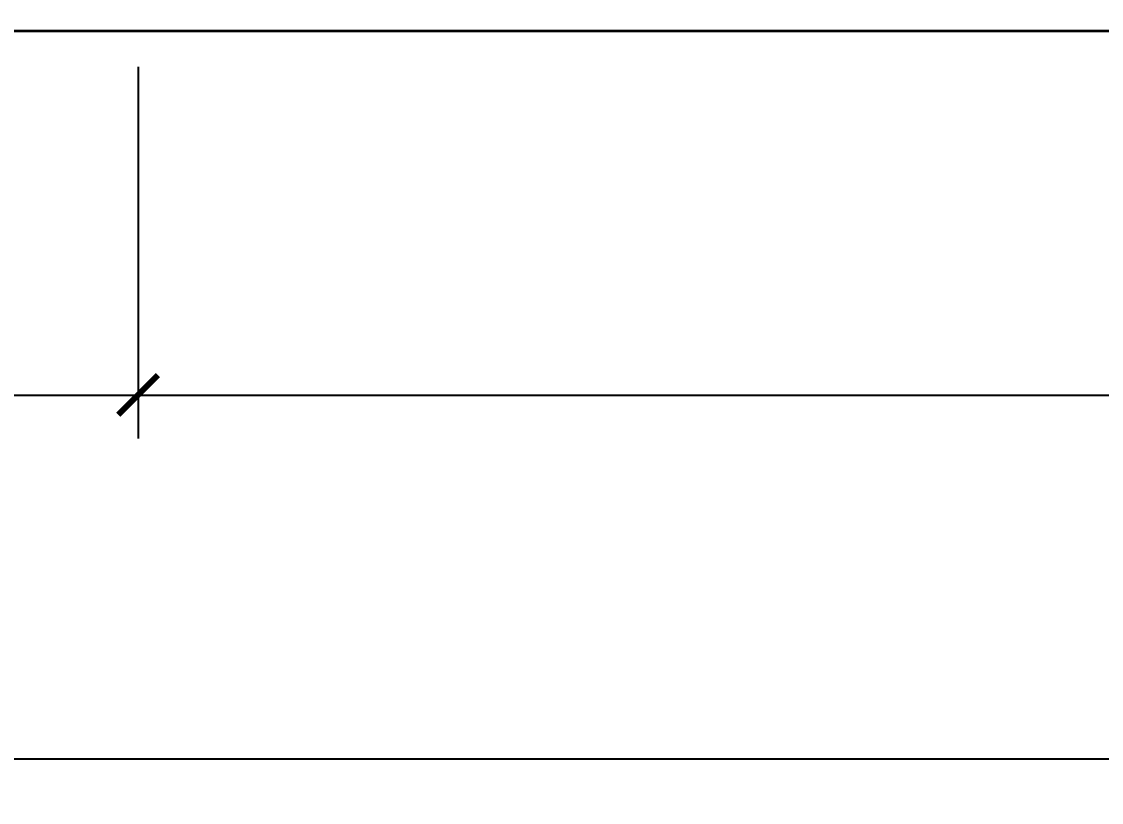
# Model space of a CAD drawing. Header units: millimetres. Extents: x -1800 to 33200, y -8500 to 38400.
# Drawn here: x 6306 to 9033, y -1948 to 24 of the extents above; entities that cross this region are included whole.
import ezdxf

# ---------------------------------------------------------------- set-up
doc = ezdxf.new("R2010")
doc.units = ezdxf.units.MM
doc.layers.add('E-DIM', color=7, linetype='Continuous', lineweight=13)
doc.layers.add('E-OUTLINE', color=7, linetype='Continuous', lineweight=35)
doc.styles.add('CJK', font='NotoSansCJK-Regular.ttc')
doc.styles.add('OpenSansCondensed-Light', font='OpenSansCondensed-Light.ttf')
doc.dimstyles.new('EZDXF', dxfattribs={"dimtxt": 0.25, "dimasz": 0.175, "dimexe": 0.375, "dimexo": 0.125, "dimgap": 0.1, "dimtad": 1, "dimlfac": 100, "dimzin": 12, "dimdsep": 46, "dimtxsty": 'OpenSansCondensed-Light', "dimblk": 'ARCHTICK', "dimcen": 2.5, "dimazin": 3, "dimtfac": 0.5, "dimtmove": 2, "dimatfit": 3})

# ---------------------------------------------------------------- blocks, each defined once
blk = doc.blocks.new('_ARCHTICK')
at = {"color": 0, "linetype": 'BYBLOCK', "const_width": 0.15}
blk.add_lwpolyline([(-0.5, -0.5), (0.5, 0.5)], dxfattribs=at)

msp = doc.modelspace()

# ---------------------------------------------------------------- linework, layer by layer
at = {"layer": 'E-OUTLINE'}
msp.add_lwpolyline([(0, 5900), (32200, 5900), (32200, 0), (0, 0)], close=True, dxfattribs=at)

# ---------------------------------------------------------------- dimensions: what is measured, and where the dimension line sits
at = {"layer": 'E-DIM'}
for base, p1, p2 in [((0, -918.9), (0, 0), (6600, 0)), ((0, -1837.7), (0, 0), (32200, 0)), ((6600, -918.9), (6600, 0), (13200, 0))]:
    msp.add_linear_dim(base=base, p1=p1, p2=p2, dimstyle='EZDXF', override={"dimtxt": 210, "dimasz": 100, "dimexe": 110, "dimexo": 90, "dimgap": 70, "dimtad": 1, "dimdec": 0, "dimlfac": 1, "dimtxsty": 'CJK'}, dxfattribs=at).render()

doc.saveas('drawing.dxf')
